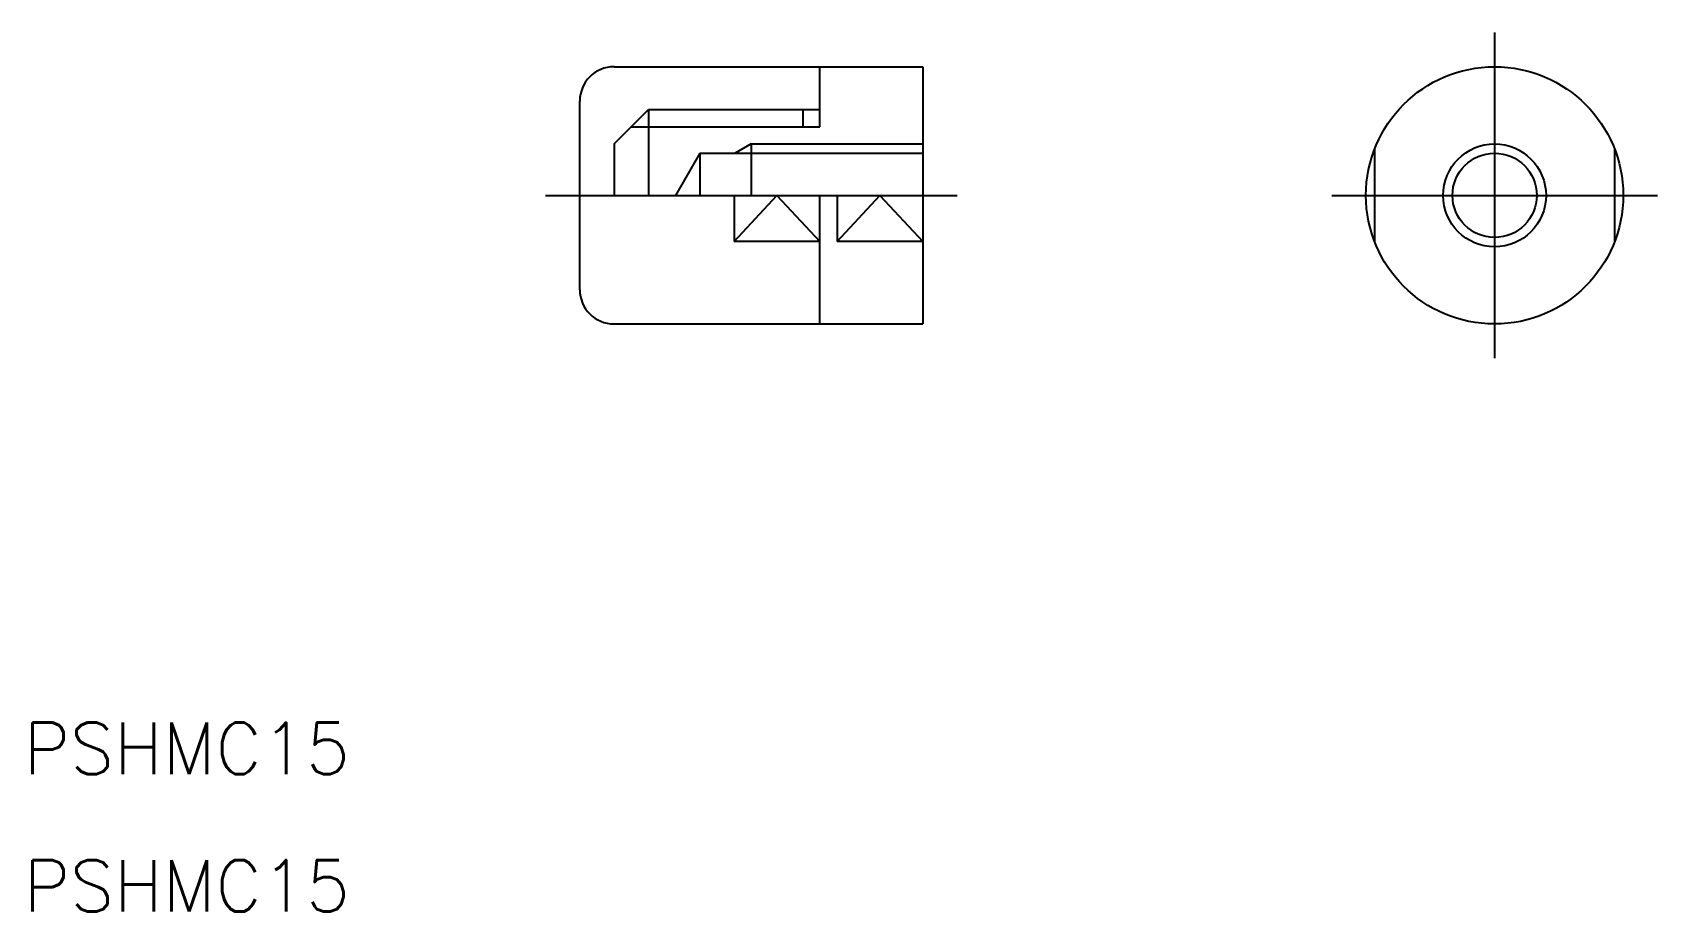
# Model space of a CAD drawing. Extents: x -85.3 to 9.5, y -41.8 to 9.5.
import ezdxf

# ---------------------------------------------------------------- set-up
doc = ezdxf.new("R2010")
doc.units = 0
doc.linetypes.add('CENTER', pattern=[50.8, 31.75, -6.35, 6.35, -6.35])
doc.layers.get('0').update_dxf_attribs({"linetype": 'CONTINUOUS'})
doc.layers.add('CENTER', color=1, linetype='CENTER')
doc.styles.get("Standard").update_dxf_attribs({"font": 'txt.shx', "height": 3, "bigfont": 'bigfont.shx'})

msp = doc.modelspace()

# ---------------------------------------------------------------- linework, layer by layer
at = {"color": 7, "linetype": 'CONTINUOUS'}
for p, q in [((-51.349, 7.5), (-33.349, 7.5)), ((-39.349, 4), (-39.349, 7.5)), ((-33.349, 7.5), (-33.349, -7.5)), ((-53.349, -5.5), (-53.349, 5.5)), ((-51.349, 3), (-49.349, 5)), ((-49.349, 5), (-40.349, 5)), ((-49.349, 5), (-49.349, 0)), ((-40.349, 5), (-40.349, 4)), ((-40.349, 4), (-39.349, 4)), ((-51.349, 3), (-51.349, 0)), ((-43.349, 3), (-43.349, 0)), ((-46.349, 2.458), (-47.768, 0)), ((-46.349, 2.458), (-33.349, 2.458)), ((-46.349, 2.458), (-46.349, 0)), ((-7, 2.693), (-7, -2.693)), ((7, 2.693), (7, -2.693)), ((-44.349, 0), (-44.349, -2.693)), ((-39.349, -7.5), (-39.349, 0)), ((-38.349, 0), (-38.349, -2.693)), ((-39.349, -2.693), (-44.349, -2.693)), ((-33.349, -2.693), (-38.349, -2.693)), ((-51.349, -7.5), (-33.349, -7.5))]:
    msp.add_line(p, q, dxfattribs=at)
at = {"color": 3, "linetype": 'CONTINUOUS'}
for p, q in [((-40.349, 5), (-39.349, 5)), ((-50.349, 4), (-40.349, 4)), ((-43.349, 3), (-44.287, 2.458)), ((-43.349, 3), (-33.349, 3)), ((-44.349, -2.693), (-41.849, 0)), ((-41.849, 0), (-39.349, -2.693)), ((-38.349, -2.693), (-35.849, 0)), ((-35.849, 0), (-33.349, -2.693))]:
    msp.add_line(p, q, dxfattribs=at)
at = {"color": 7, "linetype": 'CONTINUOUS'}
for radius in [7.5, 2.458]:
    msp.add_circle((0, 0), radius, dxfattribs=at)
at = {"color": 3, "linetype": 'CONTINUOUS'}
msp.add_circle((0, 0), 3, dxfattribs=at)
at = {"color": 7, "linetype": 'CONTINUOUS'}
for centre, start, end in [((-51.349, 5.5), 90, 180), ((-51.349, -5.5), 180, 270)]:
    msp.add_arc(centre, 2, start, end, dxfattribs=at)
at = {"layer": 'CENTER', "color": 1, "linetype": 'CENTER'}
for p, q in [((0, 9.5), (0, -9.5)), ((-55.349, 0), (-31.349, 0)), ((-9.5, 0), (9.5, 0))]:
    msp.add_line(p, q, dxfattribs=at)

# ---------------------------------------------------------------- texts
at = {"color": 7, "linetype": 'CONTINUOUS'}
for p in [(-85.781, -33.75), (-85.781, -41.768)]:
    msp.add_text('PSHMC15', height=3, dxfattribs=at).set_placement(p)

doc.saveas('drawing.dxf')
